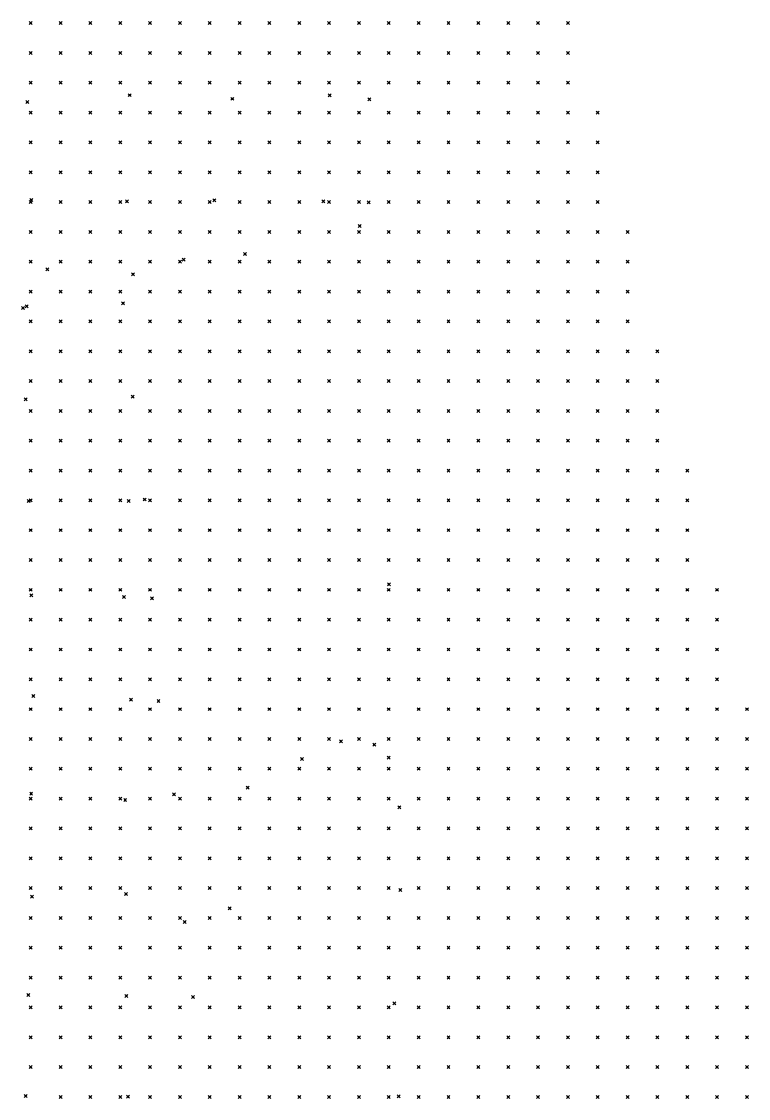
# Model space of a CAD drawing. Header units: metres. Extents: x 441556 to 446409, y 432338 to 461058.
# Drawn here: x 446041.8 to 446114.8, y 438629.9 to 438738.2 of the extents above; entities that cross this region are included whole.
import ezdxf

# ---------------------------------------------------------------- set-up
doc = ezdxf.new("R2010")
doc.units = ezdxf.units.M
doc.header["$MEASUREMENT"] = 0
doc.header["$PDMODE"] = 35
doc.header["$PDSIZE"] = 0.15
doc.layers.add('DTM-NOK-RevN_LIDAR_co_lidar', color=91, linetype='Continuous', lineweight=0)
doc.layers.add('DTM-NOK-RevN_RTK', color=32, linetype='Continuous', lineweight=0)

msp = doc.modelspace()

# ---------------------------------------------------------------- linework, layer by layer
at = {"layer": 'DTM-NOK-RevN_LIDAR_co_lidar'}
for p in [(446042.708, 438738.022, 355.599), (446045.707, 438738.022, 356.124), (446048.706, 438738.022, 356.56), (446051.706, 438738.022, 357.048), (446054.705, 438738.022, 357.558), (446057.705, 438738.022, 357.958), (446060.704, 438738.022, 358.401), (446063.703, 438738.022, 358.852), (446066.703, 438738.022, 359.363), (446069.702, 438738.022, 359.853), (446072.701, 438738.022, 360.394), (446075.701, 438738.022, 361.093), (446078.7, 438738.022, 362.089), (446081.7, 438738.022, 362.402), (446084.699, 438738.022, 362.665), (446087.698, 438738.022, 363.016), (446090.698, 438738.022, 363.405), (446093.697, 438738.022, 363.856), (446096.696, 438738.022, 364.244), (446042.708, 438735.023, 355.536), (446045.707, 438735.023, 356.029), (446048.706, 438735.023, 356.413), (446051.706, 438735.023, 356.857), (446054.705, 438735.023, 357.345), (446057.705, 438735.023, 357.771), (446060.704, 438735.023, 358.25), (446063.703, 438735.023, 358.815), (446066.703, 438735.023, 359.26), (446069.702, 438735.023, 359.727), (446072.701, 438735.023, 360.358), (446075.701, 438735.023, 361.098), (446078.7, 438735.023, 361.967), (446081.7, 438735.023, 362.307), (446084.699, 438735.023, 362.526), (446087.698, 438735.023, 362.86), (446090.698, 438735.023, 363.231), (446093.697, 438735.023, 363.661), (446096.696, 438735.023, 364.094), (446042.708, 438732.023, 355.312), (446045.707, 438732.023, 355.816), (446048.706, 438732.023, 356.211), (446051.706, 438732.023, 356.684), (446054.705, 438732.023, 357.161), (446057.705, 438732.023, 357.665), (446060.704, 438732.023, 358.216), (446063.703, 438732.023, 358.744), (446066.703, 438732.023, 359.108), (446069.702, 438732.023, 359.668), (446072.701, 438732.023, 360.515), (446075.701, 438732.023, 361.226), (446078.7, 438732.023, 361.923), (446081.7, 438732.023, 362.211), (446084.699, 438732.023, 362.409), (446087.698, 438732.023, 362.673), (446090.698, 438732.023, 363.062), (446093.697, 438732.023, 363.479), (446096.696, 438732.023, 363.986), (446042.708, 438729.024, 355.024), (446045.707, 438729.024, 355.543), (446048.706, 438729.024, 355.981), (446051.706, 438729.024, 356.513), (446054.705, 438729.024, 356.996), (446057.705, 438729.024, 357.608), (446060.704, 438729.024, 358.268), (446063.703, 438729.024, 358.735), (446066.703, 438729.024, 359.078), (446069.702, 438729.024, 359.65), (446072.701, 438729.024, 360.602), (446075.701, 438729.024, 361.131), (446078.7, 438729.024, 361.724), (446081.7, 438729.024, 362.09), (446084.699, 438729.024, 362.269), (446087.698, 438729.024, 362.505), (446090.698, 438729.024, 362.916), (446093.697, 438729.024, 363.416), (446096.696, 438729.024, 364.03), (446099.696, 438729.024, 364.849), (446042.708, 438726.025, 354.782), (446045.707, 438726.025, 355.267), (446048.706, 438726.025, 355.726), (446051.706, 438726.025, 356.323), (446054.705, 438726.025, 356.955), (446057.705, 438726.025, 357.548), (446060.704, 438726.025, 358.12), (446063.703, 438726.025, 358.702), (446066.703, 438726.025, 359.085), (446069.702, 438726.025, 359.635), (446072.701, 438726.025, 360.377), (446075.701, 438726.025, 360.791), (446078.7, 438726.025, 361.359), (446081.7, 438726.025, 361.964), (446084.699, 438726.025, 362.033), (446087.698, 438726.025, 362.252), (446090.698, 438726.025, 362.753), (446093.697, 438726.025, 363.742), (446096.696, 438726.025, 364.367), (446099.696, 438726.025, 365.291), (446042.708, 438723.025, 354.489), (446045.707, 438723.025, 355.011), (446048.706, 438723.025, 355.485), (446051.706, 438723.025, 356.097), (446054.705, 438723.025, 356.848), (446057.705, 438723.025, 357.42), (446060.704, 438723.025, 357.892), (446063.703, 438723.025, 358.495), (446066.703, 438723.025, 358.978), (446069.702, 438723.025, 359.598), (446072.701, 438723.025, 359.967), (446075.701, 438723.025, 360.374), (446078.7, 438723.025, 361.005), (446081.7, 438723.025, 361.911), (446084.699, 438723.025, 361.936), (446087.698, 438723.025, 362.087), (446090.698, 438723.025, 362.626), (446093.697, 438723.025, 363.953), (446096.696, 438723.025, 364.361), (446099.696, 438723.025, 364.75), (446042.708, 438720.026, 354.397), (446045.707, 438720.026, 354.949), (446048.706, 438720.026, 355.411), (446051.706, 438720.026, 356.031), (446054.705, 438720.026, 356.566), (446057.705, 438720.026, 357.048), (446060.704, 438720.026, 357.502), (446063.703, 438720.026, 358.046), (446066.703, 438720.026, 358.717), (446069.702, 438720.026, 359.322), (446072.701, 438720.026, 359.598), (446075.701, 438720.026, 360.158), (446078.7, 438720.026, 360.95), (446081.7, 438720.026, 361.896), (446084.699, 438720.026, 362.004), (446087.698, 438720.026, 362.223), (446090.698, 438720.026, 362.472), (446093.697, 438720.026, 363.296), (446096.696, 438720.026, 363.57), (446099.696, 438720.026, 363.85), (446042.708, 438717.026, 354.398), (446045.707, 438717.026, 354.892), (446048.706, 438717.026, 355.248), (446051.706, 438717.026, 355.899), (446054.705, 438717.026, 356.278), (446057.705, 438717.026, 356.793), (446060.704, 438717.026, 357.235), (446063.703, 438717.026, 357.743), (446066.703, 438717.026, 358.327), (446069.702, 438717.026, 358.793), (446072.701, 438717.026, 359.214), (446075.701, 438717.026, 359.948), (446078.7, 438717.026, 360.846), (446081.7, 438717.026, 361.373), (446084.699, 438717.026, 361.307), (446087.698, 438717.026, 361.523), (446090.698, 438717.026, 361.787), (446093.697, 438717.026, 362.5), (446096.696, 438717.026, 362.712), (446099.696, 438717.026, 363.211), (446102.695, 438717.026, 364.006), (446042.708, 438714.027, 354.165), (446045.707, 438714.027, 354.494), (446048.706, 438714.027, 354.812), (446051.706, 438714.027, 355.418), (446054.705, 438714.027, 355.876), (446057.705, 438714.027, 356.44), (446060.704, 438714.027, 356.863), (446063.703, 438714.027, 357.331), (446066.703, 438714.027, 357.842), (446069.702, 438714.027, 358.335), (446072.701, 438714.027, 358.982), (446075.701, 438714.027, 359.632), (446078.7, 438714.027, 360.286), (446081.7, 438714.027, 360.309), (446084.699, 438714.027, 360.402), (446087.698, 438714.027, 360.651), (446090.698, 438714.027, 360.894), (446093.697, 438714.027, 361.335), (446096.696, 438714.027, 361.915), (446099.696, 438714.027, 362.464), (446102.695, 438714.027, 363.27), (446042.708, 438711.028, 353.59), (446045.707, 438711.028, 353.986), (446048.706, 438711.028, 354.331), (446051.706, 438711.028, 354.772), (446054.705, 438711.028, 355.36), (446057.705, 438711.028, 355.92), (446060.704, 438711.028, 356.416), (446063.703, 438711.028, 356.914), (446066.703, 438711.028, 357.398), (446069.702, 438711.028, 357.959), (446072.701, 438711.028, 358.658), (446075.701, 438711.028, 359.147), (446078.7, 438711.028, 359.597), (446081.7, 438711.028, 359.689), (446084.699, 438711.028, 359.812), (446087.698, 438711.028, 360.087), (446090.698, 438711.028, 360.384), (446093.697, 438711.028, 360.727), (446096.696, 438711.028, 361.2), (446099.696, 438711.028, 361.722), (446102.695, 438711.028, 362.435), (446042.708, 438708.028, 353.093), (446045.707, 438708.028, 353.692), (446048.706, 438708.028, 354.048), (446051.706, 438708.028, 354.477), (446054.705, 438708.028, 355.041), (446057.705, 438708.028, 355.575), (446060.704, 438708.028, 355.937), (446063.703, 438708.028, 356.424), (446066.703, 438708.028, 356.885), (446069.702, 438708.028, 357.473), (446072.701, 438708.028, 358.206), (446075.701, 438708.028, 358.731), (446078.7, 438708.028, 359.001), (446081.7, 438708.028, 359.091), (446084.699, 438708.028, 359.285), (446087.698, 438708.028, 359.503), (446090.698, 438708.028, 359.751), (446093.697, 438708.028, 360.057), (446096.696, 438708.028, 360.527), (446099.696, 438708.028, 361.082), (446102.695, 438708.028, 361.684), (446042.708, 438705.029, 352.976), (446045.707, 438705.029, 353.461), (446048.706, 438705.029, 353.79), (446051.706, 438705.029, 354.183), (446054.705, 438705.029, 354.593), (446057.705, 438705.029, 354.977), (446060.704, 438705.029, 355.353), (446063.703, 438705.029, 355.812), (446066.703, 438705.029, 356.315), (446069.702, 438705.029, 356.991), (446072.701, 438705.029, 357.696), (446075.701, 438705.029, 358.192), (446078.7, 438705.029, 358.446), (446081.7, 438705.029, 358.475), (446084.699, 438705.029, 358.708), (446087.698, 438705.029, 358.946), (446090.698, 438705.029, 359.09), (446093.697, 438705.029, 359.282), (446096.696, 438705.029, 359.721), (446099.696, 438705.029, 360.43), (446102.695, 438705.029, 361.12), (446105.694, 438705.029, 362.495), (446042.708, 438702.03, 352.868), (446045.707, 438702.03, 353.186), (446048.706, 438702.03, 353.358), (446051.706, 438702.03, 353.67), (446054.705, 438702.03, 354.011), (446057.705, 438702.03, 354.314), (446060.704, 438702.03, 354.69), (446063.703, 438702.03, 355.195), (446066.703, 438702.03, 355.744), (446069.702, 438702.03, 356.383), (446072.701, 438702.03, 356.902), (446075.701, 438702.03, 357.31), (446078.7, 438702.03, 357.848), (446081.7, 438702.03, 357.948), (446084.699, 438702.03, 358.133), (446087.698, 438702.03, 358.305), (446090.698, 438702.03, 358.419), (446093.697, 438702.03, 358.552), (446096.696, 438702.03, 358.985), (446099.696, 438702.03, 359.847), (446102.695, 438702.03, 360.774), (446105.694, 438702.03, 362.088), (446042.708, 438699.03, 352.342), (446045.707, 438699.03, 352.631), (446048.706, 438699.03, 352.858), (446051.706, 438699.03, 353.156), (446054.705, 438699.03, 353.474), (446057.705, 438699.03, 353.883), (446060.704, 438699.03, 354.159), (446063.703, 438699.03, 354.768), (446066.703, 438699.03, 355.391), (446069.702, 438699.03, 355.991), (446072.701, 438699.03, 356.406), (446075.701, 438699.03, 356.656), (446078.7, 438699.03, 357.199), (446081.7, 438699.03, 357.485), (446084.699, 438699.03, 357.601), (446087.698, 438699.03, 357.66), (446090.698, 438699.03, 357.793), (446093.697, 438699.03, 357.946), (446096.696, 438699.03, 358.307), (446099.696, 438699.03, 359.102), (446102.695, 438699.03, 360.184), (446105.694, 438699.03, 361.443), (446042.708, 438696.031, 351.712), (446045.707, 438696.031, 352.004), (446048.706, 438696.031, 352.282), (446051.706, 438696.031, 352.526), (446054.705, 438696.031, 353), (446057.705, 438696.031, 353.492), (446060.704, 438696.031, 353.976), (446063.703, 438696.031, 354.59), (446066.703, 438696.031, 355.16), (446069.702, 438696.031, 355.526), (446072.701, 438696.031, 355.862), (446075.701, 438696.031, 356.194), (446078.7, 438696.031, 356.766), (446081.7, 438696.031, 357.032), (446084.699, 438696.031, 357.1), (446087.698, 438696.031, 357.09), (446090.698, 438696.031, 357.209), (446093.697, 438696.031, 357.39), (446096.696, 438696.031, 357.825), (446099.696, 438696.031, 358.494), (446102.695, 438696.031, 359.586), (446105.694, 438696.031, 360.989), (446042.708, 438693.031, 351.181), (446045.707, 438693.031, 351.523), (446048.706, 438693.031, 351.788), (446051.706, 438693.031, 352.071), (446054.705, 438693.031, 352.534), (446057.705, 438693.031, 353.08), (446060.704, 438693.031, 353.753), (446063.703, 438693.031, 354.369), (446066.703, 438693.031, 354.763), (446069.702, 438693.031, 355.004), (446072.701, 438693.031, 355.307), (446075.701, 438693.031, 355.894), (446078.7, 438693.031, 356.413), (446081.7, 438693.031, 356.532), (446084.699, 438693.031, 356.549), (446087.698, 438693.031, 356.608), (446090.698, 438693.031, 356.661), (446093.697, 438693.031, 356.814), (446096.696, 438693.031, 357.278), (446099.696, 438693.031, 358.012), (446102.695, 438693.031, 359), (446105.694, 438693.031, 360.2), (446108.694, 438693.031, 362.763), (446042.708, 438690.032, 350.761), (446045.707, 438690.032, 351.009), (446048.706, 438690.032, 351.348), (446051.706, 438690.032, 351.708), (446054.705, 438690.032, 352.174), (446057.705, 438690.032, 352.77), (446060.704, 438690.032, 353.483), (446063.703, 438690.032, 354.016), (446066.703, 438690.032, 354.274), (446069.702, 438690.032, 354.58), (446072.701, 438690.032, 355.023), (446075.701, 438690.032, 355.809), (446078.7, 438690.032, 356.142), (446081.7, 438690.032, 356.068), (446084.699, 438690.032, 356.062), (446087.698, 438690.032, 356.124), (446090.698, 438690.032, 356.136), (446093.697, 438690.032, 356.228), (446096.696, 438690.032, 356.601), (446099.696, 438690.032, 357.349), (446102.695, 438690.032, 358.256), (446105.694, 438690.032, 359.273), (446108.694, 438690.032, 360.607), (446042.708, 438687.033, 350.364), (446045.707, 438687.033, 350.627), (446048.706, 438687.033, 351.018), (446051.706, 438687.033, 351.441), (446054.705, 438687.033, 351.957), (446057.705, 438687.033, 352.65), (446060.704, 438687.033, 353.082), (446063.703, 438687.033, 353.539), (446066.703, 438687.033, 353.908), (446069.702, 438687.033, 354.366), (446072.701, 438687.033, 354.864), (446075.701, 438687.033, 355.573), (446078.7, 438687.033, 355.792), (446081.7, 438687.033, 355.579), (446084.699, 438687.033, 355.519), (446087.698, 438687.033, 355.557), (446090.698, 438687.033, 355.573), (446093.697, 438687.033, 355.701), (446096.696, 438687.033, 356.033), (446099.696, 438687.033, 356.649), (446102.695, 438687.033, 357.551), (446105.694, 438687.033, 358.766), (446108.694, 438687.033, 360.694), (446042.708, 438684.033, 349.958), (446045.707, 438684.033, 350.277), (446048.706, 438684.033, 350.714), (446051.706, 438684.033, 351.138), (446054.705, 438684.033, 351.642), (446057.705, 438684.033, 352.42), (446060.704, 438684.033, 352.715), (446063.703, 438684.033, 353.25), (446066.703, 438684.033, 353.684), (446069.702, 438684.033, 354.14), (446072.701, 438684.033, 354.547), (446075.701, 438684.033, 354.909), (446078.7, 438684.033, 355.107), (446081.7, 438684.033, 354.99), (446084.699, 438684.033, 354.973), (446087.698, 438684.033, 354.96), (446090.698, 438684.033, 355.02), (446093.697, 438684.033, 355.133), (446096.696, 438684.033, 355.51), (446099.696, 438684.033, 355.996), (446102.695, 438684.033, 356.822), (446105.694, 438684.033, 358.128), (446108.694, 438684.033, 360.341), (446042.708, 438681.034, 349.551), (446045.707, 438681.034, 349.992), (446048.706, 438681.034, 350.403), (446051.706, 438681.034, 350.849), (446054.705, 438681.034, 351.242), (446057.705, 438681.034, 352.061), (446060.704, 438681.034, 352.441), (446063.703, 438681.034, 352.866), (446066.703, 438681.034, 353.321), (446069.702, 438681.034, 353.656), (446072.701, 438681.034, 353.968), (446075.701, 438681.034, 354.196), (446078.7, 438681.034, 354.34), (446081.7, 438681.034, 354.382), (446084.699, 438681.034, 354.432), (446087.698, 438681.034, 354.42), (446090.698, 438681.034, 354.471), (446093.697, 438681.034, 354.562), (446096.696, 438681.034, 354.87), (446099.696, 438681.034, 355.31), (446102.695, 438681.034, 356.029), (446105.694, 438681.034, 357.188), (446108.694, 438681.034, 359.698), (446111.693, 438681.034, 364.889), (446042.708, 438678.035, 349.171), (446045.707, 438678.035, 349.668), (446048.706, 438678.035, 350.159), (446051.706, 438678.035, 350.56), (446054.705, 438678.035, 350.959), (446057.705, 438678.035, 351.714), (446060.704, 438678.035, 351.944), (446063.703, 438678.035, 352.24), (446066.703, 438678.035, 352.669), (446069.702, 438678.035, 352.996), (446072.701, 438678.035, 353.305), (446075.701, 438678.035, 353.647), (446078.7, 438678.035, 353.83), (446081.7, 438678.035, 353.94), (446084.699, 438678.035, 353.947), (446087.698, 438678.035, 353.936), (446090.698, 438678.035, 353.924), (446093.697, 438678.035, 353.983), (446096.696, 438678.035, 354.224), (446099.696, 438678.035, 354.652), (446102.695, 438678.035, 355.299), (446105.694, 438678.035, 356.3), (446108.694, 438678.035, 359.315), (446111.693, 438678.035, 362.959), (446042.708, 438675.035, 348.761), (446045.707, 438675.035, 349.308), (446048.706, 438675.035, 349.868), (446051.706, 438675.035, 350.268), (446054.705, 438675.035, 350.756), (446057.705, 438675.035, 351.301), (446060.704, 438675.035, 351.413), (446063.703, 438675.035, 351.775), (446066.703, 438675.035, 352.222), (446069.702, 438675.035, 352.491), (446072.701, 438675.035, 352.785), (446075.701, 438675.035, 353.151), (446078.7, 438675.035, 353.349), (446081.7, 438675.035, 353.494), (446084.699, 438675.035, 353.458), (446087.698, 438675.035, 353.424), (446090.698, 438675.035, 353.397), (446093.697, 438675.035, 353.419), (446096.696, 438675.035, 353.659), (446099.696, 438675.035, 354.109), (446102.695, 438675.035, 354.685), (446105.694, 438675.035, 355.417), (446108.694, 438675.035, 357.643), (446111.693, 438675.035, 360.867), (446042.708, 438672.036, 348.591), (446045.707, 438672.036, 349.155), (446048.706, 438672.036, 349.583), (446051.706, 438672.036, 349.858), (446054.705, 438672.036, 350.169), (446057.705, 438672.036, 350.565), (446060.704, 438672.036, 350.97), (446063.703, 438672.036, 351.372), (446066.703, 438672.036, 351.855), (446069.702, 438672.036, 352.068), (446072.701, 438672.036, 352.384), (446075.701, 438672.036, 352.688), (446078.7, 438672.036, 352.904), (446081.7, 438672.036, 352.966), (446084.699, 438672.036, 352.96), (446087.698, 438672.036, 352.962), (446090.698, 438672.036, 352.888), (446093.697, 438672.036, 352.954), (446096.696, 438672.036, 353.156), (446099.696, 438672.036, 353.56), (446102.695, 438672.036, 354.105), (446105.694, 438672.036, 354.695), (446108.694, 438672.036, 356.093), (446111.693, 438672.036, 358.104), (446042.708, 438669.036, 348.488), (446045.707, 438669.036, 348.949), (446048.706, 438669.036, 349.188), (446051.706, 438669.036, 349.246), (446054.705, 438669.036, 349.348), (446057.705, 438669.036, 349.815), (446060.704, 438669.036, 350.314), (446063.703, 438669.036, 350.779), (446066.703, 438669.036, 351.416), (446069.702, 438669.036, 351.576), (446072.701, 438669.036, 351.845), (446075.701, 438669.036, 352.067), (446078.7, 438669.036, 352.416), (446081.7, 438669.036, 352.582), (446084.699, 438669.036, 352.548), (446087.698, 438669.036, 352.543), (446090.698, 438669.036, 352.474), (446093.697, 438669.036, 352.513), (446096.696, 438669.036, 352.673), (446099.696, 438669.036, 353.016), (446102.695, 438669.036, 353.33), (446105.694, 438669.036, 354.082), (446108.694, 438669.036, 354.753), (446111.693, 438669.036, 355.813), (446114.693, 438669.036, 359.5), (446042.708, 438666.037, 348.2), (446045.707, 438666.037, 348.576), (446048.706, 438666.037, 348.646), (446051.706, 438666.037, 348.711), (446054.705, 438666.037, 348.893), (446057.705, 438666.037, 349.329), (446060.704, 438666.037, 349.777), (446063.703, 438666.037, 350.339), (446066.703, 438666.037, 350.922), (446069.702, 438666.037, 351.053), (446072.701, 438666.037, 351.147), (446075.701, 438666.037, 351.337), (446078.7, 438666.037, 351.712), (446081.7, 438666.037, 352.091), (446084.699, 438666.037, 352.096), (446087.698, 438666.037, 352.116), (446090.698, 438666.037, 352.05), (446093.697, 438666.037, 352.002), (446096.696, 438666.037, 352.134), (446099.696, 438666.037, 352.42), (446102.695, 438666.037, 352.628), (446105.694, 438666.037, 353.397), (446108.694, 438666.037, 354.23), (446111.693, 438666.037, 354.653), (446114.693, 438666.037, 356.978), (446042.708, 438663.038, 347.793), (446045.707, 438663.038, 348.218), (446048.706, 438663.038, 348.264), (446051.706, 438663.038, 348.26), (446054.705, 438663.038, 348.482), (446057.705, 438663.038, 348.781), (446060.704, 438663.038, 349.455), (446063.703, 438663.038, 349.902), (446066.703, 438663.038, 350.397), (446069.702, 438663.038, 350.503), (446072.701, 438663.038, 350.563), (446075.701, 438663.038, 350.744), (446078.7, 438663.038, 351.105), (446081.7, 438663.038, 351.569), (446084.699, 438663.038, 351.614), (446087.698, 438663.038, 351.644), (446090.698, 438663.038, 351.543), (446093.697, 438663.038, 351.518), (446096.696, 438663.038, 351.591), (446099.696, 438663.038, 351.755), (446102.695, 438663.038, 352.022), (446105.694, 438663.038, 352.709), (446108.694, 438663.038, 353.622), (446111.693, 438663.038, 354.518), (446114.693, 438663.038, 356.466), (446042.708, 438660.038, 347.312), (446045.707, 438660.038, 347.697), (446048.706, 438660.038, 347.883), (446051.706, 438660.038, 347.842), (446054.705, 438660.038, 348.115), (446057.705, 438660.038, 348.354), (446060.704, 438660.038, 349.079), (446063.703, 438660.038, 349.459), (446066.703, 438660.038, 349.863), (446069.702, 438660.038, 349.975), (446072.701, 438660.038, 350.15), (446075.701, 438660.038, 350.368), (446078.7, 438660.038, 350.778), (446081.7, 438660.038, 351.113), (446084.699, 438660.038, 351.115), (446087.698, 438660.038, 351.151), (446090.698, 438660.038, 351.056), (446093.697, 438660.038, 351.008), (446096.696, 438660.038, 351.04), (446099.696, 438660.038, 351.16), (446102.695, 438660.038, 351.477), (446105.694, 438660.038, 352.085), (446108.694, 438660.038, 353.105), (446111.693, 438660.038, 354.332), (446114.693, 438660.038, 356.611), (446042.708, 438657.039, 346.877), (446045.707, 438657.039, 347.115), (446048.706, 438657.039, 347.441), (446051.706, 438657.039, 347.479), (446054.705, 438657.039, 347.704), (446057.705, 438657.039, 347.974), (446060.704, 438657.039, 348.721), (446063.703, 438657.039, 348.999), (446066.703, 438657.039, 349.423), (446069.702, 438657.039, 349.538), (446072.701, 438657.039, 349.755), (446075.701, 438657.039, 349.952), (446078.7, 438657.039, 350.237), (446081.7, 438657.039, 350.691), (446084.699, 438657.039, 350.589), (446087.698, 438657.039, 350.623), (446090.698, 438657.039, 350.576), (446093.697, 438657.039, 350.511), (446096.696, 438657.039, 350.52), (446099.696, 438657.039, 350.635), (446102.695, 438657.039, 350.949), (446105.694, 438657.039, 351.551), (446108.694, 438657.039, 352.493), (446111.693, 438657.039, 353.922), (446114.693, 438657.039, 355.702), (446042.708, 438654.04, 346.584), (446045.707, 438654.04, 346.798), (446048.706, 438654.04, 346.994), (446051.706, 438654.04, 346.986), (446054.705, 438654.04, 347.209), (446057.705, 438654.04, 347.624), (446060.704, 438654.04, 348.293), (446063.703, 438654.04, 348.627), (446066.703, 438654.04, 349.078), (446069.702, 438654.04, 349.117), (446072.701, 438654.04, 349.237), (446075.701, 438654.04, 349.432), (446078.7, 438654.04, 349.748), (446081.7, 438654.04, 350.11), (446084.699, 438654.04, 350.083), (446087.698, 438654.04, 350.149), (446090.698, 438654.04, 350.064), (446093.697, 438654.04, 350.003), (446096.696, 438654.04, 350.023), (446099.696, 438654.04, 350.119), (446102.695, 438654.04, 350.396), (446105.694, 438654.04, 350.96), (446108.694, 438654.04, 351.852), (446111.693, 438654.04, 353.436), (446114.693, 438654.04, 354.281), (446042.708, 438651.04, 346.151), (446045.707, 438651.04, 346.358), (446048.706, 438651.04, 346.599), (446051.706, 438651.04, 346.535), (446054.705, 438651.04, 346.688), (446057.705, 438651.04, 347.163), (446060.704, 438651.04, 347.888), (446063.703, 438651.04, 348.252), (446066.703, 438651.04, 348.643), (446069.702, 438651.04, 348.689), (446072.701, 438651.04, 348.903), (446075.701, 438651.04, 348.994), (446078.7, 438651.04, 349.405), (446081.7, 438651.04, 349.622), (446084.699, 438651.04, 349.607), (446087.698, 438651.04, 349.678), (446090.698, 438651.04, 349.632), (446093.697, 438651.04, 349.545), (446096.696, 438651.04, 349.579), (446099.696, 438651.04, 349.67), (446102.695, 438651.04, 349.869), (446105.694, 438651.04, 350.322), (446108.694, 438651.04, 351.175), (446111.693, 438651.04, 352.831), (446114.693, 438651.04, 353.544), (446042.708, 438648.041, 345.675), (446045.707, 438648.041, 345.796), (446048.706, 438648.041, 346.111), (446051.706, 438648.041, 346.299), (446054.705, 438648.041, 346.518), (446057.705, 438648.041, 346.754), (446060.704, 438648.041, 347.552), (446063.703, 438648.041, 347.725), (446066.703, 438648.041, 347.959), (446069.702, 438648.041, 348.28), (446072.701, 438648.041, 348.386), (446075.701, 438648.041, 348.541), (446078.7, 438648.041, 348.908), (446081.7, 438648.041, 349.24), (446084.699, 438648.041, 349.114), (446087.698, 438648.041, 349.198), (446090.698, 438648.041, 349.166), (446093.697, 438648.041, 349.049), (446096.696, 438648.041, 349.105), (446099.696, 438648.041, 349.24), (446102.695, 438648.041, 349.421), (446105.694, 438648.041, 349.856), (446108.694, 438648.041, 350.503), (446111.693, 438648.041, 351.648), (446114.693, 438648.041, 352.779), (446042.708, 438645.041, 345.281), (446045.707, 438645.041, 345.334), (446048.706, 438645.041, 345.658), (446051.706, 438645.041, 346.029), (446054.705, 438645.041, 346.317), (446057.705, 438645.041, 346.447), (446060.704, 438645.041, 347.028), (446063.703, 438645.041, 347.225), (446066.703, 438645.041, 347.542), (446069.702, 438645.041, 347.764), (446072.701, 438645.041, 347.935), (446075.701, 438645.041, 348.112), (446078.7, 438645.041, 348.355), (446081.7, 438645.041, 348.668), (446084.699, 438645.041, 348.639), (446087.698, 438645.041, 348.706), (446090.698, 438645.041, 348.623), (446093.697, 438645.041, 348.548), (446096.696, 438645.041, 348.563), (446099.696, 438645.041, 348.752), (446102.695, 438645.041, 349.058), (446105.694, 438645.041, 349.48), (446108.694, 438645.041, 350.181), (446111.693, 438645.041, 351.297), (446114.693, 438645.041, 352.651), (446042.708, 438642.042, 344.951), (446045.707, 438642.042, 345.017), (446048.706, 438642.042, 345.274), (446051.706, 438642.042, 345.686), (446054.705, 438642.042, 346.026), (446057.705, 438642.042, 346.146), (446060.704, 438642.042, 346.473), (446063.703, 438642.042, 346.74), (446066.703, 438642.042, 347.048), (446069.702, 438642.042, 347.322), (446072.701, 438642.042, 347.52), (446075.701, 438642.042, 347.628), (446078.7, 438642.042, 347.908), (446081.7, 438642.042, 348.157), (446084.699, 438642.042, 348.153), (446087.698, 438642.042, 348.225), (446090.698, 438642.042, 348.15), (446093.697, 438642.042, 348.092), (446096.696, 438642.042, 348.07), (446099.696, 438642.042, 348.27), (446102.695, 438642.042, 348.699), (446105.694, 438642.042, 349.13), (446108.694, 438642.042, 349.927), (446111.693, 438642.042, 350.989), (446114.693, 438642.042, 352.442), (446042.708, 438639.043, 344.723), (446045.707, 438639.043, 344.561), (446048.706, 438639.043, 344.912), (446051.706, 438639.043, 345.432), (446054.705, 438639.043, 345.68), (446057.705, 438639.043, 345.764), (446060.704, 438639.043, 346.175), (446063.703, 438639.043, 346.32), (446066.703, 438639.043, 346.603), (446069.702, 438639.043, 346.856), (446072.701, 438639.043, 347.004), (446075.701, 438639.043, 347.176), (446078.7, 438639.043, 347.354), (446081.7, 438639.043, 347.666), (446084.699, 438639.043, 347.66), (446087.698, 438639.043, 347.697), (446090.698, 438639.043, 347.694), (446093.697, 438639.043, 347.627), (446096.696, 438639.043, 347.58), (446099.696, 438639.043, 347.762), (446102.695, 438639.043, 348.18), (446105.694, 438639.043, 348.731), (446108.694, 438639.043, 349.561), (446111.693, 438639.043, 350.542), (446114.693, 438639.043, 351.742), (446042.708, 438636.043, 344.477), (446045.707, 438636.043, 344.33), (446048.706, 438636.043, 344.545), (446051.706, 438636.043, 344.996), (446054.705, 438636.043, 345.258), (446057.705, 438636.043, 345.359), (446060.704, 438636.043, 345.864), (446063.703, 438636.043, 346.104), (446066.703, 438636.043, 346.173), (446069.702, 438636.043, 346.406), (446072.701, 438636.043, 346.548), (446075.701, 438636.043, 346.665), (446078.7, 438636.043, 346.909), (446081.7, 438636.043, 347.313), (446084.699, 438636.043, 347.134), (446087.698, 438636.043, 347.119), (446090.698, 438636.043, 347.144), (446093.697, 438636.043, 347.181), (446096.696, 438636.043, 347.159), (446099.696, 438636.043, 347.282), (446102.695, 438636.043, 347.705), (446105.694, 438636.043, 348.257), (446108.694, 438636.043, 348.994), (446111.693, 438636.043, 349.878), (446114.693, 438636.043, 351.024), (446042.708, 438633.044, 344.261), (446045.707, 438633.044, 344.176), (446048.706, 438633.044, 344.131), (446051.706, 438633.044, 344.23), (446054.705, 438633.044, 344.544), (446057.705, 438633.044, 344.906), (446060.704, 438633.044, 345.214), (446063.703, 438633.044, 345.707), (446066.703, 438633.044, 345.77), (446069.702, 438633.044, 345.995), (446072.701, 438633.044, 346.161), (446075.701, 438633.044, 346.186), (446078.7, 438633.044, 346.461), (446081.7, 438633.044, 346.834), (446084.699, 438633.044, 346.665), (446087.698, 438633.044, 346.661), (446090.698, 438633.044, 346.645), (446093.697, 438633.044, 346.714), (446096.696, 438633.044, 346.748), (446099.696, 438633.044, 346.837), (446102.695, 438633.044, 347.253), (446105.694, 438633.044, 347.749), (446108.694, 438633.044, 348.431), (446111.693, 438633.044, 349.263), (446114.693, 438633.044, 350.554), (446045.707, 438630.045, 343.86), (446048.706, 438630.045, 343.697), (446051.706, 438630.045, 343.825), (446054.705, 438630.045, 344.08), (446057.705, 438630.045, 344.282), (446060.704, 438630.045, 344.499), (446063.703, 438630.045, 344.998), (446066.703, 438630.045, 345.305), (446069.702, 438630.045, 345.547), (446072.701, 438630.045, 345.833), (446075.701, 438630.045, 345.841), (446078.7, 438630.045, 345.997), (446081.7, 438630.045, 346.208), (446084.699, 438630.045, 346.202), (446087.698, 438630.045, 346.252), (446090.698, 438630.045, 346.225), (446093.697, 438630.045, 346.203), (446096.696, 438630.045, 346.327), (446099.696, 438630.045, 346.383), (446102.695, 438630.045, 346.799), (446105.694, 438630.045, 347.311), (446108.694, 438630.045, 348.025), (446111.693, 438630.045, 348.868), (446114.693, 438630.045, 350.23)]:
    msp.add_point(p, dxfattribs=at)
at = {"layer": 'DTM-NOK-RevN_RTK'}
for p in [(446052.653, 438730.769, 356.954), (446072.754, 438730.757, 360.642), (446042.376, 438730.073, 355.553), (446062.982, 438730.4, 358.627), (446076.754, 438730.354, 361.691), (446042.775, 438720.239, 354.766), (446052.373, 438720.08, 356.498), (446061.157, 438720.21, 357.736), (446072.129, 438720.088, 359.868), (446076.672, 438719.981, 360.288), (446075.774, 438717.617, 359.975), (446064.252, 438714.798, 357.58), (446058.073, 438714.24, 356.363), (446044.391, 438713.249, 354.042), (446052.987, 438712.77, 355.421), (446041.941, 438709.357, 353.698), (446042.302, 438709.548, 352.869), (446052.001, 438709.855, 355.178), (446052.967, 438700.451, 353.908), (446042.213, 438700.199, 352.995), (446042.503, 438689.953, 351.125), (446052.57, 438689.974, 352.153), (446054.154, 438690.116, 352.495), (446078.703, 438681.588, 354.537), (446042.765, 438680.489, 349.852), (446052.072, 438680.325, 351.062), (446054.904, 438680.172, 351.59), (446042.975, 438670.36, 348.943), (446052.788, 438669.996, 349.679), (446055.555, 438669.845, 349.818), (446073.883, 438665.8, 350.966), (446077.23, 438665.467, 351.405), (446069.966, 438664.034, 350.527), (446078.698, 438664.174, 351.841), (446078.698, 438664.174, 351.405), (446042.757, 438660.541, 347.744), (446057.12, 438660.457, 348.652), (446064.51, 438661.158, 349.454), (446052.205, 438659.907, 348.065), (446079.77, 438659.181, 350.771), (446079.847, 438650.861, 349.447), (446042.831, 438650.198, 346.306), (446052.286, 438650.444, 346.704), (446062.709, 438649.015, 347.796), (446058.195, 438647.643, 347.314), (446042.468, 438640.3, 344.756), (446052.331, 438640.212, 345.843), (446059.034, 438640.084, 346.133), (446079.265, 438639.448, 347.447), (446042.197, 438630.143, 344.162), (446052.491, 438630.074, 344.258), (446079.691, 438630.101, 346.087)]:
    msp.add_point(p, dxfattribs=at)

doc.saveas('drawing.dxf')
